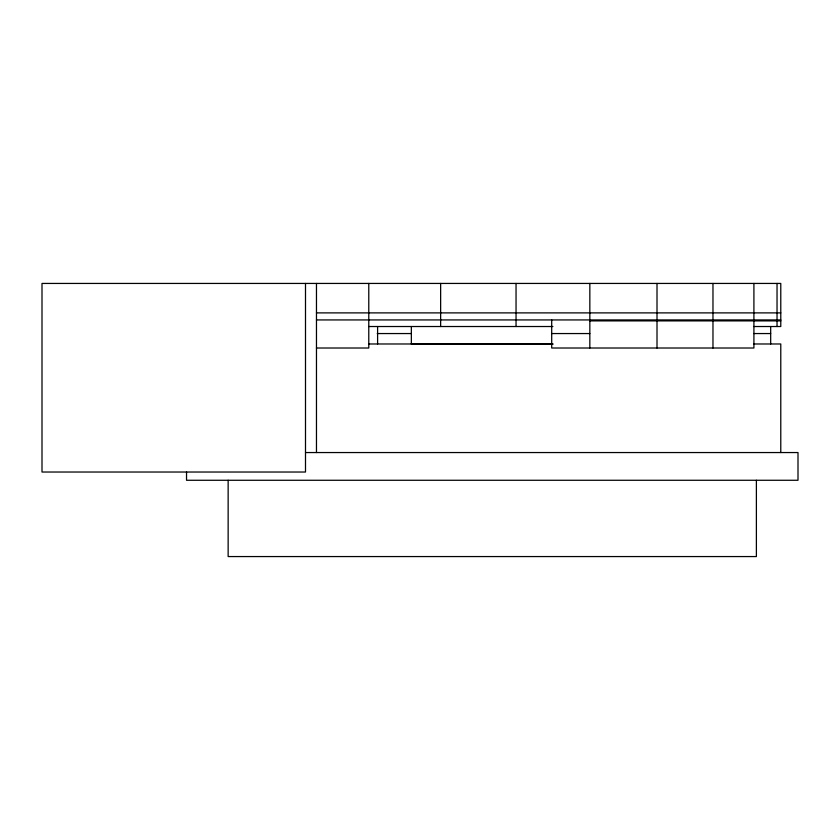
<?xml version="1.0" encoding="UTF-8"?>
<svg xmlns="http://www.w3.org/2000/svg" width="840" height="840" viewBox="0 0 840 840"><rect width="100%" height="100%" fill="white"/><g stroke="black" fill="none" stroke-linecap="round" stroke-linejoin="round"><path stroke-width="1.26" d="M316.47 312.889L780.78 312.889M316.47 319.935L780.78 319.935M589.837 320.891L780.78 320.891M368.781 326.519L552.888 326.519M753.816 326.519L780.78 326.519L780.78 283.437L42 283.437L42 472.028L305.498 472.028L305.498 283.437M377.255 333.554L411.348 333.554M551.702 333.554L589.837 333.554M753.858 333.554L770.679 333.554M368.781 343.98L552.888 343.98M753.648 343.98L780.78 343.98L780.78 452.55M552.888 344.117L411.348 344.117L411.348 326.519M316.47 348.012L368.781 348.012L368.781 283.437M305.498 452.55L798 452.55L798 480.27L186.533 480.27L186.533 472.028M777.032 283.437L777.032 326.519M770.679 326.519L770.679 343.98M756.389 480.27L756.389 556.563L228.144 556.563L228.144 480.27M753.911 283.437L753.911 348.012L551.702 348.012L551.702 319.935M712.971 283.437L712.971 348.012M657.006 283.437L657.006 348.012M589.837 283.437L589.837 348.012M516.043 283.437L516.043 326.519M440.643 283.437L440.643 326.519M377.601 326.519L377.601 343.98M316.47 283.437L316.47 452.55"/></g></svg>
